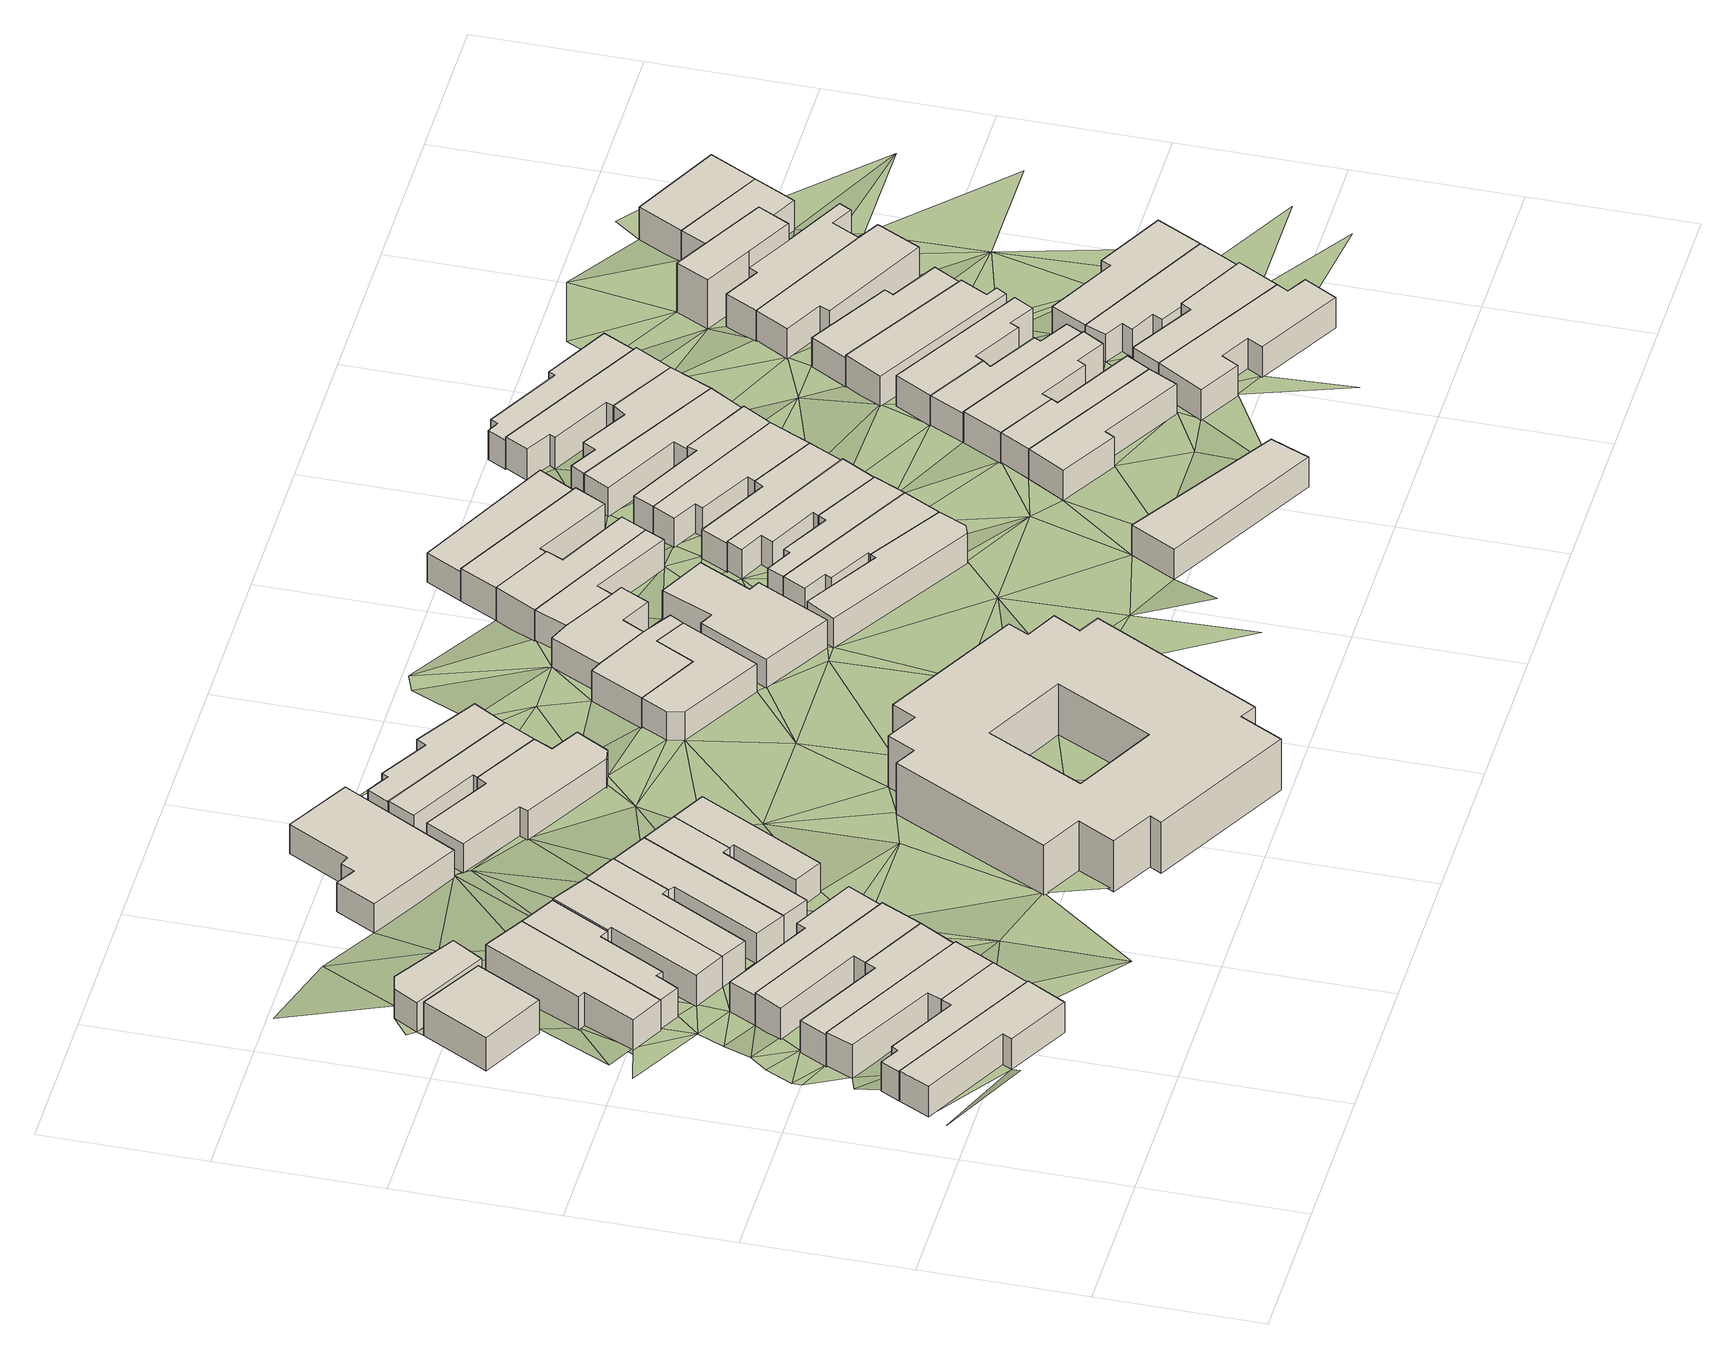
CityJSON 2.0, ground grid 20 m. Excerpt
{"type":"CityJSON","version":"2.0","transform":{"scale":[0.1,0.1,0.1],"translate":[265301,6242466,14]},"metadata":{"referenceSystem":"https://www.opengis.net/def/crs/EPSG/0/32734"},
"CityObjects":{
"building1":{"type":"Building","attributes":{"address":"66 Coleridge Road Salt River Cape Town","building":"house","building:levels":1,"building_height":4.1,"roof_height":22.35,"ground_height":18.25,"plus_code":"4FRW3F96+6CC"},"geometry":[{"type":"Solid","lod":"1","boundaries":[[[[0,1,2,3]],[[1,4,5,2]],[[4,6,7,5]],[[6,8,9,7]],[[8,10,11,9]],[[10,0,3,11]],[[3,2,5,7,9,11]],[[10,8,6,4,1,0]]]]}]},
"building2":{"type":"Building","attributes":{"address":"64 Coleridge Road Salt River Cape Town","building":"house","building:levels":1,"building_height":4.1,"roof_height":22.16,"ground_height":18.06,"plus_code":"4FRW3F96+6CM"},"geometry":[{"type":"Solid","lod":"1","boundaries":[[[[12,13,14,15]],[[13,16,17,14]],[[16,18,19,17]],[[18,20,21,19]],[[20,1,22,21]],[[1,0,23,22]],[[0,24,25,23]],[[24,12,15,25]],[[15,14,17,19,21,22,23,25]],[[24,0,1,20,18,16,13,12]]]]}]},
"building3":{"type":"Building","attributes":{"address":"62 Coleridge Road Salt River Cape Town","building":"house","building:levels":1,"building_height":4.1,"roof_height":22.16,"ground_height":18.06,"plus_code":"4FRW3F96+7C7"},"geometry":[{"type":"Solid","lod":"1","boundaries":[[[[26,27,28,29]],[[27,30,31,28]],[[30,32,15,31]],[[32,33,25,15]],[[33,34,35,25]],[[34,26,29,35]],[[29,28,31,15,25,35]],[[34,33,32,30,27,26]]]]}]},
"building4":{"type":"Building","attributes":{"address":"61 Burns Road Salt River Cape Town","building":"house","building:levels":1,"building_height":4.1,"roof_height":20.79,"ground_height":16.69,"plus_code":"4FRW3F96+C9G"},"geometry":[{"type":"Solid","lod":"1","boundaries":[[[[36,37,38,39]],[[37,40,41,38]],[[40,42,43,41]],[[42,36,39,43]],[[39,38,41,43]],[[42,40,37,36]]]]}]},
"building5":{"type":"Building","attributes":{"address":"60 Coleridge Road Salt River Cape Town","building":"house","building:levels":1,"building_height":4.1,"roof_height":21.76,"ground_height":17.66,"plus_code":"4FRW3F96+7C9"},"geometry":[{"type":"Solid","lod":"1","boundaries":[[[[44,45,46,47]],[[45,48,49,46]],[[48,50,51,49]],[[50,52,53,51]],[[52,54,55,53]],[[54,44,47,55]],[[47,46,49,51,53,55]],[[54,52,50,48,45,44]]]]}]},
"building6":{"type":"Building","attributes":{"address":"2 Dryden Street Salt River Cape Town","building":"house","building:levels":1,"building_height":4.1,"roof_height":21.1,"ground_height":17,"plus_code":"4FRW3F96+CC3"},"geometry":[{"type":"Solid","lod":"1","boundaries":[[[[56,57,58,59]],[[57,60,61,58]],[[60,62,63,61]],[[62,64,65,63]],[[64,66,67,65]],[[66,56,59,67]],[[59,58,61,63,65,67]],[[66,64,62,60,57,56]]]]}]},
"building7":{"type":"Building","attributes":{"address":"58 Coleridge Road Salt River Cape Town","building":"house","building:levels":1,"building_height":4.1,"roof_height":21.76,"ground_height":17.66,"plus_code":"4FRW3F96+7CX"},"geometry":[{"type":"Solid","lod":"1","boundaries":[[[[68,69,70,71]],[[69,72,73,70]],[[72,74,75,73]],[[74,44,47,75]],[[44,54,55,47]],[[54,68,71,55]],[[71,70,73,75,47,55]],[[54,44,74,72,69,68]]]]}]},
"building8":{"type":"Building","attributes":{"address":"59 Burns Road Salt River Cape Town","building":"house","building:levels":1,"building_height":4.1,"roof_height":20.22,"ground_height":16.12,"plus_code":"4FRW3F96+CCR"},"geometry":[{"type":"Solid","lod":"1","boundaries":[[[[76,77,78,79]],[[77,80,81,78]],[[80,82,83,81]],[[82,84,85,83]],[[84,76,79,85]],[[79,78,81,83,85]],[[84,82,80,77,76]]]]}]},
"building9":{"type":"Building","attributes":{"address":"56 Coleridge Road Salt River Cape Town","building":"house","building:levels":1,"building_height":4.1,"roof_height":21.35,"ground_height":17.25,"plus_code":"4FRW3F96+8F3"},"geometry":[{"type":"Solid","lod":"1","boundaries":[[[[68,86,87,88]],[[86,89,90,87]],[[89,91,92,90]],[[91,93,94,92]],[[93,69,95,94]],[[69,68,88,95]],[[88,87,90,92,94,95]],[[69,93,91,89,86,68]]]]}]},
"building10":{"type":"Building","attributes":{"address":"4 Dryden Street Salt River Cape Town","building":"house","building:levels":1,"building_height":4.1,"roof_height":21.1,"ground_height":17,"plus_code":"4FRW3F96+9CF"},"geometry":[{"type":"Solid","lod":"1","boundaries":[[[[96,97,67,59]],[[97,98,99,67]],[[98,100,101,99]],[[100,102,103,101]],[[102,104,105,103]],[[104,106,107,105]],[[106,108,109,107]],[[108,96,59,109]],[[59,67,99,101,103,105,107,109]],[[108,106,104,102,100,98,97,96]]]]}]},
"building11":{"type":"Building","attributes":{"address":"6 Dryden Street Salt River Cape Town","building":"house","building:levels":1,"building_height":4.1,"roof_height":21.31,"ground_height":17.21,"plus_code":"4FRW3F96+9C9"},"geometry":[{"type":"Solid","lod":"1","boundaries":[[[[110,111,112,113]],[[111,114,115,112]],[[114,116,117,115]],[[116,118,119,117]],[[118,120,121,119]],[[120,110,113,121]],[[113,112,115,117,119,121]],[[120,118,116,114,111,110]]]]}]},
"building12":{"type":"Building","attributes":{"address":"8 Dryden Street Salt River Cape Town","building":"house","building:levels":1,"building_height":4.1,"roof_height":21.31,"ground_height":17.21,"plus_code":"4FRW3F96+9F2"},"geometry":[{"type":"Solid","lod":"1","boundaries":[[[[120,118,119,121]],[[118,122,123,119]],[[122,124,125,123]],[[124,126,127,125]],[[126,128,129,127]],[[128,120,121,129]],[[121,119,123,125,127,129]],[[128,126,124,122,118,120]]]]}]},
"building13":{"type":"Building","attributes":{"address":"10 Dryden Street Salt River Cape Town","building":"house","building:levels":1,"building_height":4.1,"roof_height":21.24,"ground_height":17.14,"plus_code":"4FRW3F96+8FW"},"geometry":[{"type":"Solid","lod":"1","boundaries":[[[[128,126,130,131]],[[126,132,133,130]],[[132,134,135,133]],[[134,136,137,135]],[[136,138,139,137]],[[138,128,131,139]],[[131,130,133,135,137,139]],[[138,136,134,132,126,128]]]]}]},
"building14":{"type":"Building","attributes":{"address":"12 Dryden Street Salt River Cape Town","building":"house","building:levels":1,"building_height":4.1,"roof_height":21.24,"ground_height":17.14,"plus_code":"4FRW3F96+8FQ"},"geometry":[{"type":"Solid","lod":"1","boundaries":[[[[140,141,137,139]],[[141,142,143,137]],[[142,144,145,143]],[[144,146,147,145]],[[146,148,149,147]],[[148,140,139,149]],[[139,137,143,145,147,149]],[[148,146,144,142,141,140]]]]}]},
"building15":{"type":"Building","attributes":{"address":"14 Dryden Street Salt River Cape Town","building":"house","building:levels":1,"building_height":4.1,"roof_height":21.24,"ground_height":17.14,"plus_code":"4FRW3F96+8GP"},"geometry":[{"type":"Solid","lod":"1","boundaries":[[[[148,146,147,149]],[[146,150,151,147]],[[150,152,153,151]],[[152,154,155,153]],[[154,156,157,155]],[[156,148,149,157]],[[149,147,151,153,155,157]],[[156,154,152,150,146,148]]]]}]},
"building16":{"type":"Building","attributes":{"address":"Burns Road Salt River Cape Town","building":"house","building:levels":1,"building_height":4.1,"roof_height":19.64,"ground_height":15.54,"plus_code":"4FRW3F96+FFQ"},"geometry":[{"type":"Solid","lod":"1","boundaries":[[[[158,159,160,161]],[[159,162,163,160]],[[162,164,165,163]],[[164,166,167,165]],[[166,168,169,167]],[[168,170,171,169]],[[170,172,173,171]],[[172,158,161,173]],[[161,160,163,165,167,169,171,173]],[[172,170,168,166,164,162,159,158]]]]}]},
"building17":{"type":"Building","attributes":{"address":"50 Coleridge Road Salt River Cape Town","building":"house","building:levels":1,"building_height":4.1,"roof_height":19.94,"ground_height":15.84,"plus_code":"4FRW3F96+CHJ"},"geometry":[{"type":"Solid","lod":"1","boundaries":[[[[174,175,176,177]],[[175,178,179,176]],[[178,180,181,179]],[[180,182,183,181]],[[182,184,185,183]],[[184,186,187,185]],[[186,188,189,187]],[[188,190,191,189]],[[190,192,193,191]],[[192,194,195,193]],[[194,174,177,195]],[[177,176,179,181,183,185,187,189,191,193,195]],[[194,192,190,188,186,184,182,180,178,175,174]]]]}]},
"building18":{"type":"Building","attributes":{"building":"school","building:levels":2,"building_height":6.9,"roof_height":23.82,"ground_height":16.92,"plus_code":"4FRW3F96+6MG"},"geometry":[{"type":"Solid","lod":"1","boundaries":[[[[196,197,198,199]],[[197,200,201,198]],[[200,202,203,201]],[[202,204,205,203]],[[204,206,207,205]],[[206,208,209,207]],[[208,210,211,209]],[[210,212,213,211]],[[212,214,215,213]],[[214,216,217,215]],[[216,218,219,217]],[[218,220,221,219]],[[220,222,223,221]],[[222,224,225,223]],[[224,226,227,225]],[[226,228,229,227]],[[228,230,231,229]],[[230,196,199,231]],[[232,233,234,235]],[[233,236,237,234]],[[236,238,239,237]],[[238,232,235,239]],[[199,198,201,203,205,207,209,211,213,215,217,219,221,223,225,227,229,231],[235,234,237,239]],[[230,228,226,224,222,220,218,216,214,212,210,208,206,204,202,200,197,196],[238,236,233,232]]]]}]},
"building19":{"type":"Building","attributes":{"address":"Coleridge Road Salt River Cape Town","building":"house","building:levels":1,"building_height":4.1,"roof_height":19.94,"ground_height":15.84,"plus_code":"4FRW3F96+FH6"},"geometry":[{"type":"Solid","lod":"1","boundaries":[[[[240,241,242,243]],[[241,244,245,242]],[[244,246,247,245]],[[246,248,176,247]],[[248,249,177,176]],[[249,240,243,177]],[[243,242,245,247,176,177]],[[249,248,246,244,241,240]]]]}]},
"building20":{"type":"Building","attributes":{"address":"Coleridge Road Salt River Cape Town","building":"house","building:levels":1,"building_height":4.1,"roof_height":19.75,"ground_height":15.65,"plus_code":"4FRW3F96+FHG"},"geometry":[{"type":"Solid","lod":"1","boundaries":[[[[240,250,251,252]],[[250,253,254,251]],[[253,255,256,254]],[[255,257,258,256]],[[257,259,260,258]],[[259,261,262,260]],[[261,241,263,262]],[[241,240,252,263]],[[252,251,254,256,258,260,262,263]],[[241,261,259,257,255,253,250,240]]]]}]},
"building21":{"type":"Building","attributes":{"address":"13 Dryden Street Salt River Cape Town","building":"house","building:levels":1,"building_height":4.1,"roof_height":20.15,"ground_height":16.05,"plus_code":"4FRW3F96+9MJ"},"geometry":[{"type":"Solid","lod":"1","boundaries":[[[[264,265,266,267]],[[265,268,269,266]],[[268,270,271,269]],[[270,272,273,271]],[[272,274,275,273]],[[274,276,277,275]],[[276,264,267,277]],[[267,266,269,271,273,275,277]],[[276,274,272,270,268,265,264]]]]}]},
"building22":{"type":"Building","attributes":{"address":"55 Coleridge Road Salt River Cape Town","building":"house","building:levels":1,"building_height":4.1,"roof_height":20.15,"ground_height":16.05,"plus_code":"4FRW3F96+CM2"},"geometry":[{"type":"Solid","lod":"1","boundaries":[[[[278,279,269,271]],[[279,280,266,269]],[[280,281,267,266]],[[281,282,283,267]],[[282,284,285,283]],[[284,286,287,285]],[[286,288,289,287]],[[288,278,271,289]],[[271,269,266,267,283,285,287,289]],[[288,286,284,282,281,280,279,278]]]]}]},
"building23":{"type":"Building","attributes":{"address":"53 Coleridge Road Salt River Cape Town","building":"house","building:levels":1,"building_height":4.1,"roof_height":19.89,"ground_height":15.79,"plus_code":"4FRW3F96+CMG"},"geometry":[{"type":"Solid","lod":"1","boundaries":[[[[286,284,290,291]],[[284,292,293,290]],[[292,294,295,293]],[[294,296,297,295]],[[296,298,299,297]],[[298,300,301,299]],[[300,302,303,301]],[[302,286,291,303]],[[291,290,293,295,297,299,301,303]],[[302,300,298,296,294,292,284,286]]]]}]},
"building24":{"type":"Building","attributes":{"address":"15 Dryden Street Salt River Cape Town","building":"house","building:levels":1,"building_height":4.1,"roof_height":20.15,"ground_height":16.05,"plus_code":"4FRW3F96+9PC"},"geometry":[{"type":"Solid","lod":"1","boundaries":[[[[304,305,306,307]],[[305,308,309,306]],[[308,310,311,309]],[[310,312,313,311]],[[312,314,315,313]],[[314,316,317,315]],[[316,318,319,317]],[[318,304,307,319]],[[307,306,309,311,313,315,317,319]],[[318,316,314,312,310,308,305,304]]]]}]},
"building25":{"type":"Building","attributes":{"address":"Cecil Road Salt River Cape Town","building":"house","building:levels":1,"building_height":4.1,"roof_height":20.31,"ground_height":16.21,"plus_code":"4FRW3F96+8QC"},"geometry":[{"type":"Solid","lod":"1","boundaries":[[[[320,321,322,323]],[[321,324,325,322]],[[324,326,327,325]],[[326,328,329,327]],[[328,330,331,329]],[[330,332,333,331]],[[332,320,323,333]],[[323,322,325,327,329,331,333]],[[332,330,328,326,324,321,320]]]]}]},
"building26":{"type":"Building","attributes":{"address":"51 Coleridge Road Salt River Cape Town","building":"house","building:levels":1,"building_height":4.1,"roof_height":19.89,"ground_height":15.79,"plus_code":"4FRW3F96+CPJ"},"geometry":[{"type":"Solid","lod":"1","boundaries":[[[[334,335,336,337]],[[335,338,301,336]],[[338,339,299,301]],[[339,340,341,299]],[[340,342,343,341]],[[342,334,337,343]],[[337,336,301,299,341,343]],[[342,340,339,338,335,334]]]]}]},
"building27":{"type":"Building","attributes":{"address":"49 Coleridge Road Salt River Cape Town","building":"house","building:levels":1,"building_height":4.1,"roof_height":19.89,"ground_height":15.79,"plus_code":"4FRW3F96+CPW"},"geometry":[{"type":"Solid","lod":"1","boundaries":[[[[344,345,346,337]],[[345,347,348,346]],[[347,349,350,348]],[[349,351,352,350]],[[351,353,336,352]],[[353,344,337,336]],[[337,346,348,350,352,336]],[[353,351,349,347,345,344]]]]}]},
"building28":{"type":"Building","attributes":{"address":"Cecil Road Salt River Cape Town","building":"house","building:levels":1,"building_height":4.1,"roof_height":20.31,"ground_height":16.21,"plus_code":"4FRW3F96+8QV"},"geometry":[{"type":"Solid","lod":"1","boundaries":[[[[354,355,356,357]],[[355,358,359,356]],[[358,360,361,359]],[[360,362,363,361]],[[362,364,365,363]],[[364,321,322,365]],[[321,320,323,322]],[[320,354,357,323]],[[357,356,359,361,363,365,322,323]],[[320,321,364,362,360,358,355,354]]]]}]},
"building29":{"type":"Building","attributes":{"address":"Cecil Road Salt River Cape Town","building":"house","building:levels":1,"building_height":4.1,"roof_height":20.31,"ground_height":16.21,"plus_code":"4FRW3F96+9Q4"},"geometry":[{"type":"Solid","lod":"1","boundaries":[[[[366,367,368,369]],[[367,370,371,368]],[[370,372,373,371]],[[372,374,375,373]],[[374,376,377,375]],[[376,355,356,377]],[[355,354,357,356]],[[354,366,369,357]],[[369,368,371,373,375,377,356,357]],[[354,355,376,374,372,370,367,366]]]]}]},
"building30":{"type":"Building","attributes":{"address":"47 Coleridge Road Salt River Cape Town","building":"house","building:levels":1,"building_height":4.1,"roof_height":19.82,"ground_height":15.72,"plus_code":"4FRW3F96+FP8"},"geometry":[{"type":"Solid","lod":"1","boundaries":[[[[351,349,378,379]],[[349,380,381,378]],[[380,382,383,381]],[[382,384,385,383]],[[384,386,387,385]],[[386,351,379,387]],[[379,378,381,383,385,387]],[[386,384,382,380,349,351]]]]}]},
"building31":{"type":"Building","attributes":{"address":"77 Cecil Road Salt River Cape Town","building":"house","building:levels":1,"building_height":4.1,"roof_height":20.75,"ground_height":16.65,"plus_code":"4FRW3F96+6R5"},"geometry":[{"type":"Solid","lod":"1","boundaries":[[[[388,389,390,391]],[[389,392,393,390]],[[392,394,395,393]],[[394,388,391,395]],[[391,390,393,395]],[[394,392,389,388]]]]}]},
"building32":{"type":"Building","attributes":{"address":"Cecil Road Salt River Cape Town","building":"house","building:levels":1,"building_height":4.1,"roof_height":20.16,"ground_height":16.06,"plus_code":"4FRW3F96+9Q9"},"geometry":[{"type":"Solid","lod":"1","boundaries":[[[[396,397,398,399]],[[397,400,401,398]],[[400,402,403,401]],[[402,404,405,403]],[[404,406,407,405]],[[406,367,408,407]],[[367,366,409,408]],[[366,396,399,409]],[[399,398,401,403,405,407,408,409]],[[366,367,406,404,402,400,397,396]]]]}]},
"building33":{"type":"Building","attributes":{"address":"45 Coleridge Road Salt River Cape Town","building":"house","building:levels":1,"building_height":4.1,"roof_height":19.31,"ground_height":15.21,"plus_code":"4FRW3F96+FQJ"},"geometry":[{"type":"Solid","lod":"1","boundaries":[[[[386,384,410,411]],[[384,412,413,410]],[[412,414,415,413]],[[414,386,411,415]],[[411,410,413,415]],[[414,412,384,386]]]]}]},
"building34":{"type":"Building","attributes":{"address":"Cecil Road Salt River Cape Town","building":"house","building:levels":1,"building_height":4.1,"roof_height":19.9,"ground_height":15.8,"plus_code":"4FRW3F96+9RJ"},"geometry":[{"type":"Solid","lod":"1","boundaries":[[[[416,417,418,419]],[[417,420,421,418]],[[420,422,423,421]],[[422,424,425,423]],[[424,426,427,425]],[[426,416,419,427]],[[419,418,421,423,425,427]],[[426,424,422,420,417,416]]]]}]},
"building35":{"type":"Building","attributes":{"address":"Cecil Road Salt River Cape Town","building":"house","building:levels":1,"building_height":4.1,"roof_height":19.9,"ground_height":15.8,"plus_code":"4FRW3F96+9RV"},"geometry":[{"type":"Solid","lod":"1","boundaries":[[[[428,429,430,418]],[[429,431,432,430]],[[431,433,434,432]],[[433,435,436,434]],[[435,437,438,436]],[[437,439,440,438]],[[439,441,421,440]],[[441,428,418,421]],[[418,430,432,434,436,438,440,421]],[[441,439,437,435,433,431,429,428]]]]}]},
"building36":{"type":"Building","attributes":{"address":"Cecil Road Salt River Cape Town","building":"house","building:levels":1,"building_height":4.1,"roof_height":19.9,"ground_height":15.8,"plus_code":"4FRW3F96+CR8"},"geometry":[{"type":"Solid","lod":"1","boundaries":[[[[442,443,444,430]],[[443,445,446,444]],[[445,447,448,446]],[[447,449,450,448]],[[449,451,432,450]],[[451,442,430,432]],[[430,444,446,448,450,432]],[[451,449,447,445,443,442]]]]}]},
"building37":{"type":"Building","attributes":{"address":"75A Cecil Road Salt River Cape Town","building":"house","building:levels":1,"building_height":4.1,"roof_height":20.53,"ground_height":16.43,"plus_code":"4FRW3F96+7V8"},"geometry":[{"type":"Solid","lod":"1","boundaries":[[[[452,453,454,455]],[[453,456,457,454]],[[456,458,459,457]],[[458,460,461,459]],[[460,462,463,461]],[[462,452,455,463]],[[455,454,457,459,461,463]],[[462,460,458,456,453,452]]]]}]},
"building38":{"type":"Building","attributes":{"address":"56 Cecil Road Salt River Cape Town","building":"house","building:levels":1,"building_height":4.1,"roof_height":19.5,"ground_height":15.4,"plus_code":"4FRW3F96+CRM"},"geometry":[{"type":"Solid","lod":"1","boundaries":[[[[464,465,466,467]],[[465,468,469,466]],[[468,470,471,469]],[[470,472,473,471]],[[472,474,475,473]],[[474,464,467,475]],[[467,466,469,471,473,475]],[[474,472,470,468,465,464]]]]}]},
"building39":{"type":"Building","attributes":{"address":"75 Cecil Road Salt River Cape Town","building":"house","building:levels":1,"building_height":4.1,"roof_height":20.53,"ground_height":16.43,"plus_code":"4FRW3F96+7VH"},"geometry":[{"type":"Solid","lod":"1","boundaries":[[[[476,452,455,477]],[[452,462,463,455]],[[462,478,479,463]],[[478,480,481,479]],[[480,482,483,481]],[[482,476,477,483]],[[477,455,463,479,481,483]],[[482,480,478,462,452,476]]]]}]},
"building40":{"type":"Building","attributes":{"address":"54 Cecil Road Salt River Cape Town","building":"house","building:levels":1,"building_height":4.1,"roof_height":19.5,"ground_height":15.4,"plus_code":"4FRW3F96+CRX"},"geometry":[{"type":"Solid","lod":"1","boundaries":[[[[465,484,485,466]],[[484,486,487,485]],[[486,488,489,487]],[[488,490,491,489]],[[490,492,493,491]],[[492,494,495,493]],[[494,468,469,495]],[[468,465,466,469]],[[466,485,487,489,491,493,495,469]],[[468,494,492,490,488,486,484,465]]]]}]},
"building41":{"type":"Building","attributes":{"address":"73 Cecil Road Salt River Cape Town","building":"house","building:levels":1,"building_height":4.1,"roof_height":20.53,"ground_height":16.43,"plus_code":"4FRW3F96+7VX"},"geometry":[{"type":"Solid","lod":"1","boundaries":[[[[496,497,483,477]],[[497,498,499,483]],[[498,500,501,499]],[[500,502,503,501]],[[502,504,505,503]],[[504,506,507,505]],[[506,508,509,507]],[[508,496,477,509]],[[477,483,499,501,503,505,507,509]],[[508,506,504,502,500,498,497,496]]]]}]},
"building42":{"type":"Building","attributes":{"address":"Cecil Road Salt River Cape Town","building":"house","building:levels":1,"building_height":4.1,"roof_height":19.5,"ground_height":15.4,"plus_code":"4FRW3F96+FV6"},"geometry":[{"type":"Solid","lod":"1","boundaries":[[[[510,511,512,513]],[[511,514,515,512]],[[514,516,517,515]],[[516,518,519,517]],[[518,520,521,519]],[[520,522,487,521]],[[522,523,485,487]],[[523,510,513,485]],[[513,512,515,517,519,521,487,485]],[[523,522,520,518,516,514,511,510]]]]}]},
"building43":{"type":"Building","attributes":{"address":"71 Cecil Road Salt River Cape Town","building":"house","building:levels":1,"building_height":4.1,"roof_height":20.17,"ground_height":16.07,"plus_code":"4FRW3F96+8W2"},"geometry":[{"type":"Solid","lod":"1","boundaries":[[[[508,506,524,525]],[[506,526,527,524]],[[526,528,529,527]],[[528,530,531,529]],[[530,532,533,531]],[[532,534,535,533]],[[534,536,537,535]],[[536,508,525,537]],[[525,524,527,529,531,533,535,537]],[[536,534,532,530,528,526,506,508]]]]}]},
"building44":{"type":"Building","attributes":{"address":"Cecil Road Salt River Cape Town","building":"house","building:levels":1,"building_height":4.1,"roof_height":18.98,"ground_height":14.88,"plus_code":"4FRW3F96+FVF"},"geometry":[{"type":"Solid","lod":"1","boundaries":[[[[538,539,540,541]],[[539,542,543,540]],[[542,544,545,543]],[[544,546,547,545]],[[546,548,549,547]],[[548,550,551,549]],[[550,552,553,551]],[[552,538,541,553]],[[541,540,543,545,547,549,551,553]],[[552,550,548,546,544,542,539,538]]]]}]},
"building45":{"type":"Building","attributes":{"address":"88 Fenton Road Salt River Cape Town","building":"house","building:levels":1,"building_height":4.1,"roof_height":20.67,"ground_height":16.57,"plus_code":"4FRW3F96+6XF"},"geometry":[{"type":"Solid","lod":"1","boundaries":[[[[554,555,556,557]],[[555,558,559,556]],[[558,560,561,559]],[[560,562,563,561]],[[562,564,565,563]],[[564,566,567,565]],[[566,568,569,567]],[[568,570,571,569]],[[570,572,573,571]],[[572,554,557,573]],[[557,556,559,561,563,565,567,569,571,573]],[[572,570,568,566,564,562,560,558,555,554]]]]}]},
"building46":{"type":"Building","attributes":{"address":"69 Cecil Road Salt River Cape Town","building":"house","building:levels":1,"building_height":4.1,"roof_height":20.17,"ground_height":16.07,"plus_code":"4FRW3F96+8WF"},"geometry":[{"type":"Solid","lod":"1","boundaries":[[[[574,575,535,537]],[[575,576,577,535]],[[576,578,579,577]],[[578,580,581,579]],[[580,582,583,581]],[[582,584,585,583]],[[584,586,587,585]],[[586,574,537,587]],[[537,535,577,579,581,583,585,587]],[[586,584,582,580,578,576,575,574]]]]}]},
"building47":{"type":"Building","attributes":{"address":"67 Cecil Road Salt River Cape Town","building":"house","building:levels":1,"building_height":4.1,"roof_height":20.01,"ground_height":15.91,"plus_code":"4FRW3F96+8WW"},"geometry":[{"type":"Solid","lod":"1","boundaries":[[[[588,589,590,591]],[[589,592,593,590]],[[592,594,595,593]],[[594,596,597,595]],[[596,598,599,597]],[[598,588,591,599]],[[591,590,593,595,597,599]],[[598,596,594,592,589,588]]]]}]},
"building48":{"type":"Building","attributes":{"address":"86 Fenton Road Salt River Cape Town","building":"house","building:levels":1,"building_height":4.1,"roof_height":20.67,"ground_height":16.57,"plus_code":"4FRW3F96+6XP"},"geometry":[{"type":"Solid","lod":"1","boundaries":[[[[600,601,557,556]],[[601,602,603,557]],[[602,604,605,603]],[[604,606,607,605]],[[606,608,609,607]],[[608,600,556,609]],[[556,557,603,605,607,609]],[[608,606,604,602,601,600]]]]}]},
"building49":{"type":"Building","attributes":{"address":"65 Cecil Road Salt River Cape Town","building":"house","building:levels":1,"building_height":4.1,"roof_height":19.6,"ground_height":15.5,"plus_code":"4FRW3F96+9W9"},"geometry":[{"type":"Solid","lod":"1","boundaries":[[[[610,611,612,613]],[[611,614,615,612]],[[614,616,617,615]],[[616,618,619,617]],[[618,620,621,619]],[[620,610,613,621]],[[613,612,615,617,619,621]],[[620,618,616,614,611,610]]]]}]},
"building50":{"type":"Building","attributes":{"address":"84 Fenton Road Salt River Cape Town","building":"house","building:levels":1,"building_height":4.1,"roof_height":20.2,"ground_height":16.1,"plus_code":"4FRW3F96+7X5"},"geometry":[{"type":"Solid","lod":"1","boundaries":[[[[602,622,623,624]],[[622,625,626,623]],[[625,627,628,626]],[[627,629,630,628]],[[629,631,632,630]],[[631,633,634,632]],[[633,635,636,634]],[[635,604,637,636]],[[604,602,624,637]],[[624,623,626,628,630,632,634,636,637]],[[604,635,633,631,629,627,625,622,602]]]]}]},
"building51":{"type":"Building","attributes":{"address":"82 Fenton Road Salt River Cape Town","building":"house","building:levels":1,"building_height":4.1,"roof_height":20.2,"ground_height":16.1,"plus_code":"4FRW3F96+7XH"},"geometry":[{"type":"Solid","lod":"1","boundaries":[[[[638,639,640,623]],[[639,641,642,640]],[[641,643,644,642]],[[643,645,646,644]],[[645,647,626,646]],[[647,638,623,626]],[[623,640,642,644,646,626]],[[647,645,643,641,639,638]]]]}]},
"building52":{"type":"Building","attributes":{"address":"63 Cecil Road Salt River Cape Town","building":"house","building:levels":1,"building_height":4.1,"roof_height":19.6,"ground_height":15.5,"plus_code":"4FRW3F96+9XM"},"geometry":[{"type":"Solid","lod":"1","boundaries":[[[[648,649,650,651]],[[649,652,653,650]],[[652,654,655,653]],[[654,656,657,655]],[[656,658,659,657]],[[658,660,661,659]],[[660,648,651,661]],[[651,650,653,655,657,659,661]],[[660,658,656,654,652,649,648]]]]}]},
"building53":{"type":"Building","attributes":{"address":"59 Cecil Road Salt River Cape Town","building":"house","building:levels":2,"building_height":6.9,"roof_height":21.9,"ground_height":15,"plus_code":"4FRW3F96+CXF"},"geometry":[{"type":"Solid","lod":"1","boundaries":[[[[662,663,664,665]],[[663,666,667,664]],[[666,668,669,667]],[[668,670,671,669]],[[670,672,673,671]],[[672,662,665,673]],[[665,664,667,669,671,673]],[[672,670,668,666,663,662]]]]}]},
"building54":{"type":"Building","attributes":{"address":"61 Cecil Road Salt River Cape Town","building":"house","building:levels":1,"building_height":4.1,"roof_height":19.6,"ground_height":15.5,"plus_code":"4FRW3F96+CX4"},"geometry":[{"type":"Solid","lod":"1","boundaries":[[[[674,675,661,651]],[[675,676,677,661]],[[676,678,679,677]],[[678,680,681,679]],[[680,670,682,681]],[[670,668,683,682]],[[668,684,685,683]],[[684,686,687,685]],[[686,674,651,687]],[[651,661,677,679,681,682,683,685,687]],[[686,684,668,670,680,678,676,675,674]]]]}]},
"building55":{"type":"Building","attributes":{"address":"57 Cecil Road Salt River Cape Town","building":"house","building:levels":1,"building_height":4.1,"roof_height":19.21,"ground_height":15.11,"plus_code":"4FRW3F97+C2J"},"geometry":[{"type":"Solid","lod":"1","boundaries":[[[[688,662,689,690]],[[662,672,691,689]],[[672,692,693,691]],[[692,694,695,693]],[[694,688,690,695]],[[690,689,691,693,695]],[[694,692,672,662,688]]]]}]},
"building56":{"type":"Building","attributes":{"address":"55 Cecil Road Salt River Cape Town","building":"house","building:levels":1,"building_height":4.1,"roof_height":19.21,"ground_height":15.11,"plus_code":"4FRW3F97+C2W"},"geometry":[{"type":"Solid","lod":"1","boundaries":[[[[696,697,695,690]],[[697,698,699,695]],[[698,700,701,699]],[[700,696,690,701]],[[690,695,699,701]],[[700,698,697,696]]]]}]},
"terrain1":{"type":"TINRelief","geometry":[{"type":"CompositeSurface","lod":"1","boundaries":[[[702,8,703]],[[704,8,6]],[[705,706,707]],[[706,708,707]],[[707,709,705]],[[710,711,712]],[[709,710,712]],[[713,711,714]],[[711,710,714]],[[707,715,709]],[[716,713,714]],[[707,13,12]],[[707,12,715]],[[714,717,716]],[[718,719,720]],[[716,69,721]],[[69,716,717]],[[722,719,723]],[[724,717,714]],[[719,718,725]],[[726,722,723]],[[718,721,93]],[[93,721,69]],[[723,719,727]],[[718,728,725]],[[729,724,714]],[[730,728,718]],[[93,730,718]],[[731,717,724]],[[82,732,84]],[[730,733,728]],[[734,84,42]],[[724,729,735]],[[736,728,733]],[[0,737,24]],[[57,726,723]],[[724,735,731]],[[738,730,93]],[[726,739,734]],[[739,84,734]],[[740,738,93]],[[739,726,57]],[[730,741,733]],[[740,93,742]],[[34,24,743]],[[24,737,743]],[[744,80,745]],[[106,104,733]],[[733,741,106]],[[743,54,34]],[[740,742,746]],[[57,747,739]],[[746,742,89]],[[748,80,747]],[[745,80,748]],[[89,749,746]],[[57,96,747]],[[54,743,68]],[[746,750,740]],[[89,751,749]],[[747,96,748]],[[737,752,743]],[[68,743,753]],[[750,754,740]],[[751,89,86]],[[755,750,746]],[[86,68,753]],[[748,158,745]],[[753,743,752]],[[86,756,751]],[[96,757,748]],[[758,756,86]],[[96,108,757]],[[756,759,751]],[[158,748,757]],[[753,760,86]],[[752,761,762]],[[120,763,108]],[[752,760,753]],[[759,756,764]],[[120,128,765]],[[766,764,756]],[[758,86,760]],[[763,757,108]],[[763,120,765]],[[765,128,138]],[[757,763,767]],[[768,765,138]],[[769,760,752]],[[758,760,770]],[[765,768,763]],[[757,767,771]],[[772,758,770]],[[763,773,767]],[[244,757,771]],[[774,138,148]],[[763,768,773]],[[774,768,138]],[[770,760,769]],[[757,244,162]],[[774,148,772]],[[175,244,771]],[[775,776,777]],[[770,769,200]],[[777,232,775]],[[771,178,175]],[[769,202,200]],[[778,244,175]],[[768,774,779]],[[274,772,770]],[[274,774,772]],[[200,780,770]],[[774,781,779]],[[777,776,782]],[[232,777,782]],[[197,196,200]],[[781,774,272]],[[780,274,770]],[[196,780,200]],[[783,784,785]],[[194,192,174]],[[272,774,274]],[[786,174,192]],[[781,270,192]],[[785,787,788]],[[272,270,781]],[[789,786,192]],[[790,787,785]],[[780,791,274]],[[780,196,792]],[[288,192,270]],[[790,786,789]],[[789,192,288]],[[196,230,793]],[[790,789,787]],[[780,794,791]],[[793,792,196]],[[794,780,792]],[[789,302,787]],[[230,228,795]],[[796,797,795]],[[288,302,789]],[[787,302,798]],[[286,302,288]],[[316,791,794]],[[793,799,792]],[[792,800,794]],[[801,795,797]],[[264,791,316]],[[302,802,798]],[[230,803,793]],[[230,795,803]],[[804,801,797]],[[799,800,792]],[[803,799,793]],[[302,805,802]],[[292,806,807]],[[264,316,808]],[[302,300,805]],[[809,800,799]],[[808,316,314]],[[807,264,808]],[[795,801,803]],[[292,807,810]],[[808,314,312]],[[807,808,312]],[[802,805,351]],[[305,800,809]],[[810,807,312]],[[811,305,809]],[[809,812,811]],[[296,810,312]],[[388,801,813]],[[811,355,305]],[[814,811,812]],[[298,296,815]],[[809,816,812]],[[799,803,817]],[[308,305,310]],[[376,305,355]],[[803,801,394]],[[394,801,388]],[[312,818,296]],[[816,819,812]],[[400,305,376]],[[819,820,812]],[[818,815,296]],[[400,310,305]],[[312,310,818]],[[372,376,374]],[[400,376,372]],[[397,310,400]],[[404,400,372]],[[404,402,400]],[[821,310,397]],[[818,310,821]],[[822,803,394]],[[817,803,822]],[[404,372,823]],[[824,825,826]],[[827,826,825]],[[404,823,828]],[[404,828,829]],[[818,821,830]],[[818,830,334]],[[817,822,831]],[[824,832,825]],[[822,320,831]],[[833,453,394]],[[834,830,821]],[[825,835,827]],[[431,334,830]],[[832,334,431]],[[833,394,836]],[[822,394,453]],[[830,834,837]],[[422,834,821]],[[320,822,354]],[[825,832,835]],[[832,431,838]],[[838,835,832]],[[420,834,422]],[[839,835,838]],[[420,840,834]],[[453,833,841]],[[835,839,842]],[[354,843,366]],[[452,822,453]],[[844,354,822]],[[833,836,845]],[[842,839,846]],[[843,396,366]],[[833,845,841]],[[844,843,354]],[[838,445,839]],[[452,844,822]],[[847,842,846]],[[842,847,412]],[[447,445,838]],[[848,839,445]],[[514,849,412]],[[412,847,514]],[[396,843,536]],[[843,844,508]],[[850,847,851]],[[518,514,847]],[[847,850,518]],[[836,852,845]],[[841,853,854]],[[508,536,843]],[[841,845,853]],[[518,516,514]],[[417,396,855]],[[856,852,836]],[[857,518,850]],[[845,852,853]],[[396,536,855]],[[858,850,859]],[[860,861,417]],[[850,858,857]],[[862,863,864]],[[865,863,862]],[[860,866,861]],[[860,417,855]],[[853,852,867]],[[853,867,868]],[[862,864,478]],[[536,869,855]],[[860,465,866]],[[870,871,856]],[[868,867,478]],[[872,856,871]],[[867,608,478]],[[873,862,874]],[[874,862,478]],[[588,860,855]],[[871,875,872]],[[608,874,478]],[[532,876,534]],[[877,484,465]],[[860,878,465]],[[534,578,879]],[[608,627,874]],[[880,855,869]],[[881,860,588]],[[876,578,534]],[[465,878,877]],[[631,627,608]],[[882,874,627]],[[484,877,883]],[[635,631,608]],[[884,876,885]],[[881,878,860]],[[882,627,625]],[[886,635,608]],[[631,629,627]],[[876,884,578]],[[884,882,625]],[[635,633,631]],[[582,578,884]],[[880,869,584]],[[887,884,625]],[[580,578,582]],[[888,635,886]],[[878,889,877]],[[883,877,666]],[[878,881,890]],[[884,887,582]],[[883,666,539]],[[666,877,889]],[[891,878,890]],[[582,887,584]],[[618,890,881]],[[554,572,570]],[[641,584,887]],[[892,539,663]],[[686,666,889]],[[663,539,666]],[[554,570,893]],[[894,895,896]],[[641,880,584]],[[894,880,641]],[[887,643,641]],[[554,893,897]],[[616,898,618]],[[618,899,890]],[[686,668,666]],[[684,668,686]],[[893,900,897]],[[901,892,663]],[[895,894,902]],[[898,899,618]],[[903,893,570]],[[641,902,894]],[[895,902,898]],[[641,639,904]],[[641,904,902]],[[898,902,899]],[[663,662,688]],[[663,688,901]],[[893,905,900]],[[902,904,639]],[[658,899,902]],[[658,906,660]],[[660,906,907]],[[902,908,658]],[[688,700,901]],[[909,910,911]],[[658,908,906]],[[912,911,910]],[[906,908,912]],[[908,902,913]],[[914,700,915]],[[908,916,912]],[[912,916,911]],[[915,700,917]],[[918,911,916]],[[915,917,919]]]}]}
},
"vertices":[
[230,178,41],[42,278,41],[42,278,84],[230,178,84],[23,240,41],[23,240,84],[132,183,41],[132,183,84],[126,171,41],[126,171,84],[203,130,41],[203,130,84],
[178,264,41],[171,251,41],[171,251,82],[178,264,82],[84,297,41],[84,297,82],[79,289,41],[79,289,82],[55,302,41],[55,302,82],[42,278,82],[230,178,82],[255,224,41],[255,224,82],
[91,373,35],[76,340,35],[76,340,82],[91,373,82],[185,281,35],[185,281,82],[178,264,35],[255,224,35],[281,273,35],[281,273,82],
[9,739,21],[88,698,21],[88,698,68],[9,739,68],[131,778,21],[131,778,68],[54,821,21],[54,821,68],
[226,362,32],[219,349,32],[219,349,78],[226,362,78],[109,407,32],[109,407,78],[91,373,32],[91,373,78],[281,273,32],[281,273,78],[308,319,32],[308,319,78],
[215,749,22],[165,778,22],[165,778,71],[215,749,71],[100,656,22],[100,656,71],[109,652,22],[109,652,71],[75,588,22],[75,588,71],[116,567,22],[116,567,71],
[333,369,32],[145,467,32],[145,467,78],[333,369,78],[125,433,32],[125,433,78],[234,377,32],[234,377,78],
[151,779,21],[175,817,21],[175,817,62],[151,779,62],[97,865,21],[97,865,62],[76,860,21],[76,860,62],[58,830,21],[58,830,62],
[357,413,32],[357,413,74],[333,369,74],[280,453,32],[280,453,74],[274,442,32],[274,442,74],[162,500,32],[162,500,74],[145,467,74],
[215,749,30],[116,567,30],[141,554,30],[141,554,71],[157,582,30],[157,582,71],[165,577,30],[165,577,71],[209,658,30],[209,658,71],[220,653,30],[220,653,71],[259,725,30],[259,725,71],
[259,725,29],[220,653,29],[220,653,73],[259,725,73],[225,650,29],[225,650,73],[165,539,29],[165,539,73],[205,519,29],[205,519,73],[303,698,29],[303,698,73],
[237,501,29],[237,501,73],[296,609,29],[296,609,73],[305,605,29],[305,605,73],[344,677,29],[344,677,73],
[305,605,72],[344,677,72],[312,600,29],[312,600,72],[254,492,29],[254,492,72],[292,471,29],[292,471,72],[389,653,29],[389,653,72],
[389,653,23],[292,471,23],[325,453,23],[325,453,72],[384,562,23],[384,562,72],[394,557,23],[394,557,72],[433,630,23],[433,630,72],
[400,554,23],[400,554,72],[356,473,23],[356,473,72],[392,454,23],[392,454,72],[475,608,23],[475,608,72],
[224,919,15],[337,856,15],[337,856,56],[224,919,56],[417,999,15],[417,999,56],[338,1043,15],[338,1043,56],[296,967,15],[296,967,56],[284,971,15],[284,971,56],[275,954,15],[275,954,56],[251,968,15],[251,968,56],
[545,816,18],[464,861,18],[464,861,59],[545,816,59],[456,849,18],[456,849,59],[373,896,18],[373,896,59],[346,848,18],[346,848,59],[425,803,18],[425,803,59],[420,793,18],[420,793,59],[530,730,18],[530,730,59],[545,733,18],[545,733,59],[568,773,18],[568,773,59],[533,793,18],[533,793,59],
[651,435,26],[635,406,26],[635,406,98],[651,435,98],[596,427,26],[596,427,98],[578,393,26],[578,393,98],[552,407,26],[552,407,98],[449,214,26],[449,214,98],[500,187,26],[500,187,98],[475,141,26],[475,141,98],[528,113,26],[528,113,98],[520,98,26],[520,98,98],[694,5,26],[694,5,98],[722,57,26],[722,57,98],[742,46,26],[742,46,98],[853,252,26],[853,252,98],[827,266,26],[827,266,98],[846,300,26],[846,300,98],[807,320,26],[807,320,98],[820,345,26],[820,345,98],[628,320,26],[730,267,26],[730,267,98],[628,320,98],[667,148,26],[667,148,98],[565,201,26],[565,201,98],
[566,854,15],[400,946,15],[400,946,59],[566,854,59],[382,913,15],[382,913,59],[467,866,15],[467,866,59],[464,861,15],[545,816,15],
[591,895,15],[591,895,58],[566,854,58],[514,942,15],[514,942,58],[507,930,15],[507,930,58],[447,965,15],[447,965,58],[443,957,15],[443,957,58],[415,973,15],[415,973,58],[400,946,58],
[781,705,21],[743,726,21],[743,726,61],[781,705,61],[717,678,21],[717,678,61],[641,718,21],[641,718,61],[624,685,21],[624,685,61],[628,666,21],[628,666,61],[730,609,21],[730,609,61],
[641,718,18],[717,678,18],[743,726,18],[781,705,18],[791,722,18],[791,722,61],[757,743,18],[757,743,61],[690,777,18],[690,777,61],[675,783,18],[675,783,61],
[757,743,59],[690,777,59],[772,771,18],[772,771,59],[810,752,18],[810,752,59],[828,787,18],[828,787,59],[814,794,18],[814,794,59],[748,830,18],[748,830,59],[723,840,18],[723,840,59],
[824,552,21],[870,641,21],[870,641,61],[824,552,61],[856,648,21],[856,648,61],[889,712,21],[889,712,61],[831,741,21],[831,741,61],[802,678,21],[802,678,61],[785,686,21],[785,686,61],[740,601,21],[740,601,61],
[1036,477,21],[945,533,21],[945,533,63],[1036,477,63],[941,526,21],[941,526,63],[848,581,21],[848,581,63],[826,545,21],[826,545,63],[1006,438,21],[1006,438,63],[1020,443,21],[1020,443,63],
[933,785,17],[766,870,17],[766,870,59],[933,785,59],[748,830,17],[814,794,17],[824,813,17],[824,813,59],[921,761,17],[921,761,59],
[933,785,12],[949,816,12],[949,816,59],[860,861,12],[860,861,59],[870,882,12],[870,882,59],[795,921,12],[795,921,59],[766,870,12],
[1060,522,21],[884,617,21],[884,617,63],[1060,522,63],[869,589,21],[869,589,63],[899,573,21],[899,573,63],[894,565,21],[894,565,63],[947,536,21],[947,536,63],
[1079,561,21],[998,605,21],[998,605,63],[1079,561,63],[992,595,21],[992,595,63],[931,628,21],[931,628,63],[927,620,21],[927,620,63],[894,637,21],[894,637,63],
[870,882,58],[795,921,58],[874,890,12],[874,890,58],[968,840,12],[968,840,58],[988,878,12],[988,878,58],[819,967,12],[819,967,58],
[1027,208,26],[1221,103,26],[1221,103,68],[1027,208,68],[1242,151,26],[1242,151,68],[1058,264,26],[1058,264,68],
[1103,603,21],[931,692,21],[931,692,62],[1103,603,62],[920,673,21],[920,673,62],[950,658,21],[950,658,62],[942,643,21],[942,643,62],[1003,612,21],[1003,612,62],[998,605,62],[1079,561,62],
[988,878,53],[819,967,53],[1015,925,12],[1015,925,53],[843,1011,12],[843,1011,53],
[1103,603,18],[1125,646,18],[1125,646,59],[1103,603,59],[1045,689,18],[1045,689,59],[1038,678,18],[1038,678,59],[948,725,18],[948,725,59],[931,692,18],[931,692,59],
[1125,646,17],[1150,697,17],[1150,697,59],[975,787,17],[975,787,59],[960,759,17],[960,759,59],[990,743,17],[990,743,59],[985,733,17],[985,733,59],[1050,698,17],[1050,698,59],[1045,689,17],
[1150,697,14],[1171,732,14],[1171,732,59],[1087,776,14],[1087,776,59],[1082,764,14],[1082,764,59],[988,812,14],[988,812,59],[975,787,14],
[1165,407,23],[1137,361,23],[1137,361,65],[1165,407,65],[1208,321,23],[1208,321,65],[1215,333,23],[1215,333,65],[1315,276,23],[1315,276,65],[1334,312,23],[1334,312,65],
[1171,732,12],[1198,776,12],[1198,776,55],[1171,732,55],[1018,876,12],[1018,876,55],[1000,844,12],[1000,844,55],[1096,793,12],[1096,793,55],[1087,776,12],[1087,776,55],
[1186,444,23],[1186,444,65],[1351,341,23],[1351,341,65],[1252,396,23],[1252,396,65],[1257,404,23],[1257,404,65],
[1223,828,12],[1223,828,55],[1142,873,12],[1142,873,55],[1130,857,12],[1130,857,55],[1071,890,12],[1071,890,55],[1062,874,12],[1062,874,55],[1028,893,12],[1028,893,55],
[1186,444,21],[1257,404,21],[1263,416,21],[1263,416,65],[1324,382,21],[1324,382,65],[1330,392,21],[1330,392,65],[1365,372,21],[1365,372,65],[1381,398,21],[1381,398,65],[1212,493,21],[1212,493,65],
[1248,873,11],[1060,975,11],[1060,975,55],[1248,873,55],[1045,947,11],[1045,947,55],[1076,929,11],[1076,929,55],[1072,922,11],[1072,922,55],[1146,882,11],[1146,882,55],[1142,873,11],[1223,828,11],
[1381,398,62],[1212,493,62],[1393,420,21],[1393,420,62],[1357,441,21],[1357,441,62],[1361,449,21],[1361,449,62],[1300,484,21],[1300,484,62],[1308,494,21],[1308,494,62],[1234,536,21],[1234,536,62],
[1248,873,9],[1270,915,9],[1270,915,50],[1248,873,50],[1189,958,9],[1189,958,50],[1185,950,9],[1185,950,50],[1092,1000,9],[1092,1000,50],[1087,991,9],[1087,991,50],[1073,998,9],[1073,998,50],[1060,975,9],[1060,975,50],
[1510,210,24],[1344,304,24],[1344,304,67],[1510,210,67],[1309,247,24],[1309,247,67],[1361,218,24],[1361,218,67],[1373,239,24],[1373,239,67],[1410,219,24],[1410,219,67],[1399,200,24],[1399,200,67],[1503,142,24],[1503,142,67],[1526,182,24],[1526,182,67],[1502,196,24],[1502,196,67],
[1234,536,19],[1308,494,19],[1314,504,19],[1314,504,62],[1374,470,19],[1374,470,62],[1380,481,19],[1380,481,62],[1411,463,19],[1411,463,62],[1425,487,19],[1425,487,62],[1260,581,19],[1260,581,62],
[1284,644,16],[1256,598,16],[1256,598,60],[1284,644,60],[1431,498,16],[1431,498,60],[1439,511,16],[1439,511,60],[1425,519,16],[1425,519,60],[1443,552,16],[1443,552,60],
[1344,304,23],[1510,210,23],[1538,260,23],[1538,260,67],[1452,305,23],[1452,305,67],[1444,292,23],[1444,292,67],[1364,338,23],[1364,338,67],
[1284,644,15],[1443,552,15],[1443,552,56],[1284,644,56],[1463,587,15],[1463,587,56],[1405,620,15],[1405,620,56],[1411,631,15],[1411,631,56],[1310,689,15],[1310,689,56],
[1566,311,23],[1566,311,62],[1538,260,62],[1396,400,23],[1396,400,62],[1385,374,23],[1385,374,62],[1408,361,23],[1408,361,62],[1401,348,23],[1401,348,62],[1432,332,23],[1432,332,62],[1426,320,23],[1426,320,62],[1452,305,62],
[1566,311,21],[1595,366,21],[1595,366,62],[1511,410,21],[1511,410,62],[1505,398,21],[1505,398,62],[1419,443,21],[1419,443,62],[1396,400,21],
[1342,760,14],[1318,719,14],[1318,719,56],[1342,760,56],[1366,694,14],[1366,694,56],[1360,681,14],[1360,681,56],[1493,612,14],[1493,612,56],[1521,666,14],[1521,666,56],[1494,681,14],[1494,681,56],
[1437,824,10],[1374,858,10],[1374,858,79],[1437,824,79],[1353,818,10],[1353,818,79],[1413,786,10],[1413,786,79],[1471,755,10],[1471,755,79],[1492,794,10],[1492,794,79],
[1342,760,10],[1494,681,10],[1512,715,10],[1512,715,56],[1539,701,10],[1539,701,56],[1547,716,10],[1547,716,56],[1471,755,56],[1413,786,56],[1407,775,10],[1407,775,56],[1362,799,10],[1362,799,56],
[1464,875,10],[1437,824,52],[1464,875,52],[1492,794,52],[1545,767,10],[1545,767,52],[1572,818,10],[1572,818,52],
[1464,875,6],[1572,818,6],[1602,875,6],[1602,875,52],[1493,930,6],[1493,930,52],
[119,159,47],[12,217,42],[23,240,42],[57,333,36],[55,302,42],[84,297,42],[79,289,42],[76,340,36],[91,373,36],[50,402,36],[50,390,36],[67,435,36],[109,407,36],[185,281,41],[84,457,36],[125,433,37],[116,525,31],[75,588,31],[23,576,31],[102,492,31],[40,607,31],[100,656,27],[200,390,37],[116,567,31],[88,698,27],[109,652,27],[141,554,32],[219,349,37],[165,539,32],[234,377,37],[50,840,21],[165,577,32],[131,778,22],[226,362,37],[157,582,32],[350,90,35],[205,519,32],[151,779,22],[237,501,32],[225,650,30],[274,442,37],[350,240,35],[50,990,16],[153,960,15],[254,492,32],[175,817,22],[200,840,22],[292,471,31],[305,605,31],[325,453,32],[449,214,31],[350,390,32],[296,609,31],[312,600,31],[356,473,31],[337,856,20],[392,454,32],[384,562,31],[500,390,28],[475,141,32],[500,187,31],[350,840,20],[394,557,31],[350,690,29],[400,554,31],[346,848,20],[420,793,20],[552,407,28],[500,545,26],[373,896,20],[475,608,26],[425,803,20],[500,690,23],[565,201,31],[667,148,31],[651,240,29],[467,866,18],[530,730,23],[651,545,22],[545,733,23],[730,267,29],[447,965,17],[507,930,17],[514,942,17],[566,854,18],[611,905,18],[443,997,17],[651,840,18],[591,895,18],[730,609,22],[801,545,22],[801,390,25],[740,601,22],[846,300,29],[827,266,29],[853,252,29],[653,982,12],[826,545,22],[824,552,22],[951,240,28],[677,991,12],[951,390,24],[951,90,33],[766,870,18],[757,743,21],[791,722,21],[801,690,20],[848,581,22],[810,752,21],[869,589,22],[894,565,22],[997,152,33],[899,573,22],[824,813,18],[941,526,22],[1006,438,24],[921,761,21],[945,533,22],[947,536,22],[948,725,21],[1101,390,23],[992,595,22],[860,861,18],[951,840,17],[870,882,18],[874,890,18],[998,605,22],[1003,612,22],[960,759,21],[1020,443,24],[949,816,17],[1101,240,26],[985,733,21],[968,840,17],[1242,151,30],[990,743,21],[988,812,17],[1000,844,17],[1050,698,18],[1208,321,24],[988,878,17],[1101,545,21],[1186,444,24],[1251,240,26],[1018,876,17],[1028,893,14],[1096,793,14],[1004,946,12],[1071,890,14],[1062,874,14],[1309,247,26],[1315,276,26],[1215,333,24],[1256,598,21],[1361,218,26],[1146,882,14],[1142,873,14],[1130,857,14],[1251,690,16],[1150,697,18],[1324,382,24],[1257,404,24],[1252,396,24],[1263,416,24],[1171,732,18],[1344,304,26],[1334,312,26],[1260,581,21],[1402,90,28],[1399,200,26],[1373,239,26],[1330,392,23],[1365,372,23],[1410,219,26],[1361,449,23],[1251,840,12],[1318,719,16],[1314,504,21],[1431,498,19],[1310,689,16],[1381,398,23],[1248,873,12],[1393,420,23],[1357,441,23],[1444,292,26],[1419,443,23],[1452,305,26],[1342,760,15],[1360,681,15],[1366,694,15],[1296,964,9],[1552,240,24],[1439,511,19],[1443,552,19],[1425,519,19],[1538,260,24],[1463,587,19],[1493,612,16],[1566,311,24],[1402,990,5],[1552,545,16],[1666,163,26],[1552,390,21],[1702,240,22],[1539,701,14],[1512,715,14],[1552,690,14],[1492,794,11],[1471,755,15],[1545,767,11],[1547,716,14],[1702,545,14],[1518,963,6],[1544,943,6],[1702,690,11],[1602,875,11],[1572,818,11],[1622,903,11]
]}
